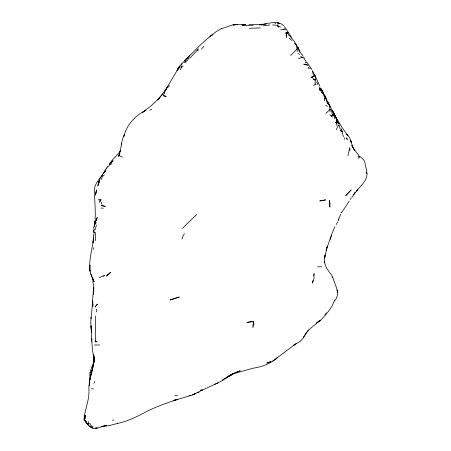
<?xml version="1.0" encoding="UTF-8"?>
<svg xmlns="http://www.w3.org/2000/svg" width="451" height="451" viewBox="0 0 451 451"><rect width="100%" height="100%" fill="white"/><g stroke="black" fill="none" stroke-linecap="round" stroke-linejoin="round"><path stroke-width="0.68" d="M93.56 235.287C93.38 249.888 85.07 266.293 93.43 279.908L90.702 273.83M329.997 111.961L330.014 109.266L328.7 103.533L327.42 103.533L325.915 99.107L324.585 98.222L323.406 93.267M95.663 240.682L95.618 235.208L95.071 232.485L93.616 231.583L94.022 228.747M332.708 277.5L331.942 275.736L326.535 268.097L324.201 261.665L324.258 262.516L325.132 254.883L324.573 258.181M324.523 101.007L324.585 98.222L325.926 98.222L324.793 95.792L326.011 98.267M89.399 385.836L89.963 373.062L90.33 372.148L90.087 372.853C90.826 367.886 94.214 363.602 93.943 358.449L93.876 361.42L93.808 355.557L94.056 358.438L93.402 354.244L94.039 357.513M313.693 85.611L315.17 83.999L315.181 80.278L315.599 79.258L315.17 76.236L312.599 70.88M287.834 33.284L287.862 32.438L285.945 32.641L286.689 37.399L286.65 35.274L285.945 32.641L287.834 33.284L288.77 35.296L290.382 36.221L291.38 38.211L292.817 39.254L293.291 40.753M93.498 228.285L94.682 224.248L94.287 226.306L94.755 221.509L94.795 224.248C95.843 213.791 94.857 203.322 94.422 192.848C93.639 186.799 96.835 181.601 100.765 177.339M93.695 249.544L93.836 247.717M92.748 300.986L92.861 306.263L92.754 303.675M312.43 70.903L313.569 76.23L312.442 77.222L310.97 77.301L313.569 76.23L315.17 76.236L314.544 74.674L319.855 86.045M93.571 237.271L93.058 242.785L93.577 237.942M342.253 131.726L342.332 130.942L340.759 130.942L341.012 128.558L341.638 129.899L340.759 130.942L342.253 131.726L343.324 136.771M304.566 59.927L303.997 57.722M185.812 62.661L185.981 61.15L187.706 60.113L188.704 58.359L190.277 57.779C192.983 54.757 195.858 52.04 198.395 48.855M95.759 224.35L95.995 222.264M90.172 379.646L90.741 375.48L94.282 361.189L92.28 348.865L91.756 338.6L91.779 339.964M92.156 367.317L92.365 365.93M312.904 280.415L312.447 283.132L313.947 279.028L314.043 273.61L313.699 275.651M303.269 337.404L308.473 330.087L320.334 320.187L316.636 322.893C320.971 320.841 323.908 316.856 326.597 313.033L325.086 315.063C329.427 310.874 332.596 305.53 334.681 299.971M124.019 136.202C126.545 124.594 135.627 115.49 145.921 110.134L142.465 112.491L151.457 105.511L159.885 97.546L157.562 99.88L162.642 93.994L157.562 99.88M94.163 358.438L94.265 361.33L94.045 358.449C94.079 368.647 88.717 378.226 88.875 388.576C89.8 398.38 85.651 407.484 84.185 416.989L84.388 416.019L84.072 420.095L85.442 421.29M297.153 51.515L297.096 48.888L295.822 43.961M119.91 153.041L118.354 156.418C121.714 149.67 120.654 141.569 124.313 134.793L124.048 136.129M93.616 231.583L93.447 232.485L95.071 232.485M324.737 257.205L327.336 246.207L326.124 250.26L332.302 232.637L334.941 226.763M90.307 377.622L91.356 372.74M168.759 87.314L169.17 85.38M347.947 155.747L349.767 147.567L349.965 150.301M84.557 418.714L84.072 420.095M96.396 225.331L95.116 229.689L93.616 230.574M101.582 179.357L102.326 176.465L104.339 174.954M179.735 68.033L180.203 66.415M330.205 239.402L331.485 235.208M91.7 371.37L92.28 369.403M94.648 224.248L97.162 217.405L95.995 221.131M340.702 214.219L338.171 220.454M338.397 220.291L338.876 218.774M180.282 69.877L182.046 65.637M181.962 239.103L183.343 235.208L184.493 233.838M100.979 199.68L99.767 202.544L99.519 200.96L100.979 199.68L98.651 199.872L99.248 199.139M98.882 182.807L97.839 185.908L100.398 177.688L107.011 167.648M98.87 182.694L98.093 184.397L98.938 182.604M336.254 129.764L338.267 125.491L339.468 125.491M177.711 69.646L179.21 66.494L189.894 55.445M181.082 64.955L181.68 63.738M350.326 199.601L351.12 197.978M105.297 170.501L104.519 171.983L105.686 170.185L104.688 171.887M177.717 69.713L179.526 66.331L164.147 92.416L166.357 89.056L167.862 86.389L162.377 94.282M93.842 383.367L94.862 381.495M163.234 95.37L166.295 96.356L163.91 96.176L163.234 95.37L164.654 92.833M336.249 224.519L337.748 221.858M341.582 212.63L349.333 201.129M106.21 168.9L107.721 166.577M109.525 163.871C112.485 158.853 117.514 155.522 120.575 150.538L119.831 151.57L120.496 150.555M95.635 340.883L94.975 341.886L97.151 341.886L95.635 340.883L95.308 315.999M103.296 173.736L105.686 170.185M119.008 155.274L119.65 154.321M93.549 428.371L97.089 427.92L96.672 428.354L106.442 425.27L100.985 426.691L109.091 425.631L117.215 423.528L117.553 423.038M351.842 197.515L355.022 192.656L353.364 194.911L357.767 189.617L356.572 191.021C360.839 185.457 367.937 180.208 366.939 172.378L366.094 172.378L366.928 173.641M101.486 176.313L102.569 174.768M103.567 276.593L104.66 275.149L99.096 277.85M336.874 125.654L336.779 123.473L337.371 122.7L336.564 121.646L336.232 120.175M308.473 330.087L305.981 333.221L302.83 338.673L300.281 341.232L293.263 345.522L296.651 343.318M295.287 344.152L272.889 361.054L276.339 358.714L277.483 357.288M201.4 49.131L203.767 46.397M272.596 24.923L277.371 25.357L278.041 24.585L278.188 27.099L279.163 26.209L280.522 27.099M107.975 166.769L109.819 164.705L111.91 163.814M276.339 358.714L277.562 357.35M110.534 163.561L113.133 160.703L109.367 164.412M280.595 29.805L283.465 29.614L284.474 28.503M320.216 88.712L321.174 89.794L319.235 89.794L319.759 87.099L320.216 88.712L319.235 89.794L320.762 90.538L321.693 92.844L323.288 93.797M334.512 300.975C341.187 293.697 334.727 284.801 332.714 277.106M366.094 172.378L366.838 171.572L364.701 161.717L364.098 160.347L359.926 156.39M308.991 67.131L308.112 68.084L310.451 68.287M186.877 58.438C195.396 50.303 203.26 41.21 212.889 34.383L209.878 36.638L216.181 31.649L221.418 28.605M336.779 123.473L335.544 122.7L336.564 121.646M290.658 55.49L297.096 48.888L298.641 48.888L293.889 40.753M184.425 60.902L187.154 58.162M184.42 62.717L185.981 61.15M325.949 113.331L330.014 109.266L331.412 110.207L332.55 114.943L334.011 115.738L334.687 118.805M182.503 228.296L196.794 214.405M330.076 114.915L331.44 115.969L332.55 114.943L334.101 114.774M88.092 423.884L88.61 423.404L88.21 421.443M275.076 23.576L275.826 22.995M273.312 360.766C267.398 364.87 260.283 367.086 253.22 368.191L234.96 373.214L227.789 376.698L232.885 373.941L222.755 379.967L232.102 373.952L240.157 370.818L232.558 373.941L225.184 378.62M331.017 115.969L332.55 114.943M223.516 379.815C214 385.188 203.694 388.959 194.133 394.326M90.414 426.488L91.079 426.065L93.143 426.516M232.558 373.941L228.928 376.14M200.199 390.493L202.031 389.602M149.755 110.224L151.784 109.277M214.208 384.652L218.03 382.905M269.563 23.187C273.436 21.902 280.308 22.2 283.927 25.746M221.402 28.717L233.184 24.704L237.141 24.467L233.252 25.138L236.177 24.495L245.581 24.523L241.933 25.07L244.882 24.636M190.401 395.414L189.116 395.877L191.545 395.33L195.559 393.571L192.335 394.721M197.059 392.86L199.133 392.139M298.466 58.596L302.322 57.316L303.963 58.083M117.215 423.528C127.255 421.465 136.399 416.995 145.38 412.208C159.034 405.133 173.923 400.426 188.693 396.119M176.662 399.71L177.841 399.417L173.223 400.364M95.279 428.349L97.089 427.92M268.909 23.063L261.242 24.963L264.929 24.191L259.477 24.856L261.586 24.709M181.268 67.047L183.112 66.68M174.903 400.065L176.076 399.851M263.26 25.825L269.867 24.968M242.824 25.425L253.22 25.555M266.191 23.954L258.417 24.619L249.008 24.517M174.802 395.668L177.643 395.459M196.918 50.191L198.429 50.084M112.395 420.174L113.799 420.084M99.632 344.992L94.524 345.009M260.295 27.928L249.375 28.283M317.696 266.834L321.867 266.795M312.442 77.222L313.49 79.258L315.599 79.258M335.544 122.7L337.371 122.7M91.344 388.847L93.396 388.847M333.464 113.252L341.683 126.951L347.907 135.83L346.746 134.251C351.791 138.429 350.979 145.667 354.813 150.51L351.803 145.56L353.776 149.061L358.568 155.02M202.352 390.149L202.736 390.171M101.12 208.058L103.273 208.21M283.465 29.614L285.81 29.817M277.342 23.04L279.338 23.227L277.636 23.001M93.329 428.315C89.602 427.125 86.908 423.85 85.076 420.529M88.61 423.404L90.533 424.081L91.079 426.065M300.524 56.55L302.322 57.316M119.329 155.719L122.413 157.128M90.059 426.612L92.771 428.022L89.912 426.516M339.214 123.551L339.727 123.833M328.751 104.305L327.42 103.533L328.289 102.478L327.527 101.278M313.49 79.258L315.181 80.278M325.785 105.275L327.494 106.306M311.861 69.437L307.007 62.452L305.355 62.497L306.24 61.398L305.49 60.13M294.283 43.499L295.743 44.418M298.156 53.443L299.639 54.391M338.267 125.491L339.44 126.291L340.003 128.394M291.679 40.489L289.119 38.008M315.17 83.999L316.128 84.777M341.001 212.46L341.379 212.849M316.523 82.065L317.543 83.131L317.837 84.574M332.443 117.243L331.44 115.969M84.968 420.281L88.554 425.27M85.115 421.183L86.919 423.354L85.679 421.443M291.481 37.27L284.457 26.615M85.577 421.29L87.156 423.681M301.995 54.447L303.151 56.352M300.129 51.369L297.914 47.372L298.641 48.888M323.17 92.568L321.963 90.285M328.119 102.524L335.674 117.13L338.932 124.465M332.466 110.788L336.502 118.461L332.466 110.788L338.391 123.117M92.534 278.301L94.169 281.762L93.272 279.468M324.348 95.668L320.796 88.441L325.058 96.238L327.477 101.655M324.664 95.482L325.926 98.222M328.847 103.747L330.228 106.65M277.371 25.357L278.188 27.099M298.562 49.751L299.549 51.955L300.93 53.038L301.431 54.447M101.362 202.341L101.898 204.185M92.478 277.748L93.842 288.612L93.442 294.261L93.746 287.242C92.449 297.564 92.511 308.039 90.939 318.333L91.125 317.521L90.741 322.848L91.344 329.269M96.351 309.149L96.621 311.889M344.581 137.792L344.716 139.348M91.435 330.532L91.576 332.432L91.001 325.814L91.773 341.334M93.932 233.409L93.971 235.287M329.901 203.401L329.861 207.065L329.472 200.498L329.901 203.401M358.833 155.77L358.708 158.278L359.515 157.207L358.833 155.77M253.338 321.478L252.87 327.691L253.89 324.235L253.338 321.478L247.018 322.375L253.338 321.478M89.941 265.16L89.884 271.237L89.602 268.069L89.941 265.16M95.973 192.306L95.567 195.12L96.52 189.877L95.973 192.306M85.34 415.27L84.929 418.703L85.34 415.27M121.511 143.266L121.285 144.827L121.511 143.266M84.365 417.812L84.185 418.714L84.912 415.168L84.365 417.812M98.91 181.623L98.369 183.991L99.44 180.597L98.91 181.623M177.435 69.493L177.074 70.706L178.331 68.405L177.435 69.493M96.266 305.361L95.172 307.035L97.439 304.081L96.266 305.361M107.513 274.862L106.475 276.113L110.574 272.381L107.513 274.862M351.03 189.961L345.804 195.61L351.03 189.961M270.927 361.572L266.829 363.072L270.927 361.572M179.132 297.046L170.151 300L179.132 297.046M325.588 199.911L319.855 200.949L325.588 199.911M306.173 64.228L303.748 64.228L307.999 65.265L306.173 64.228M105.207 206.378L102.631 206.011L101.075 205.087L105.207 206.378M336.418 118.675L336.807 120.175L336.418 118.675M346.751 137.91L347.112 139.562L346.751 137.91M350.743 140.379L351.087 142.088L350.743 140.379M337.579 292.722L337.185 289.982L337.545 292.722"/></g></svg>
